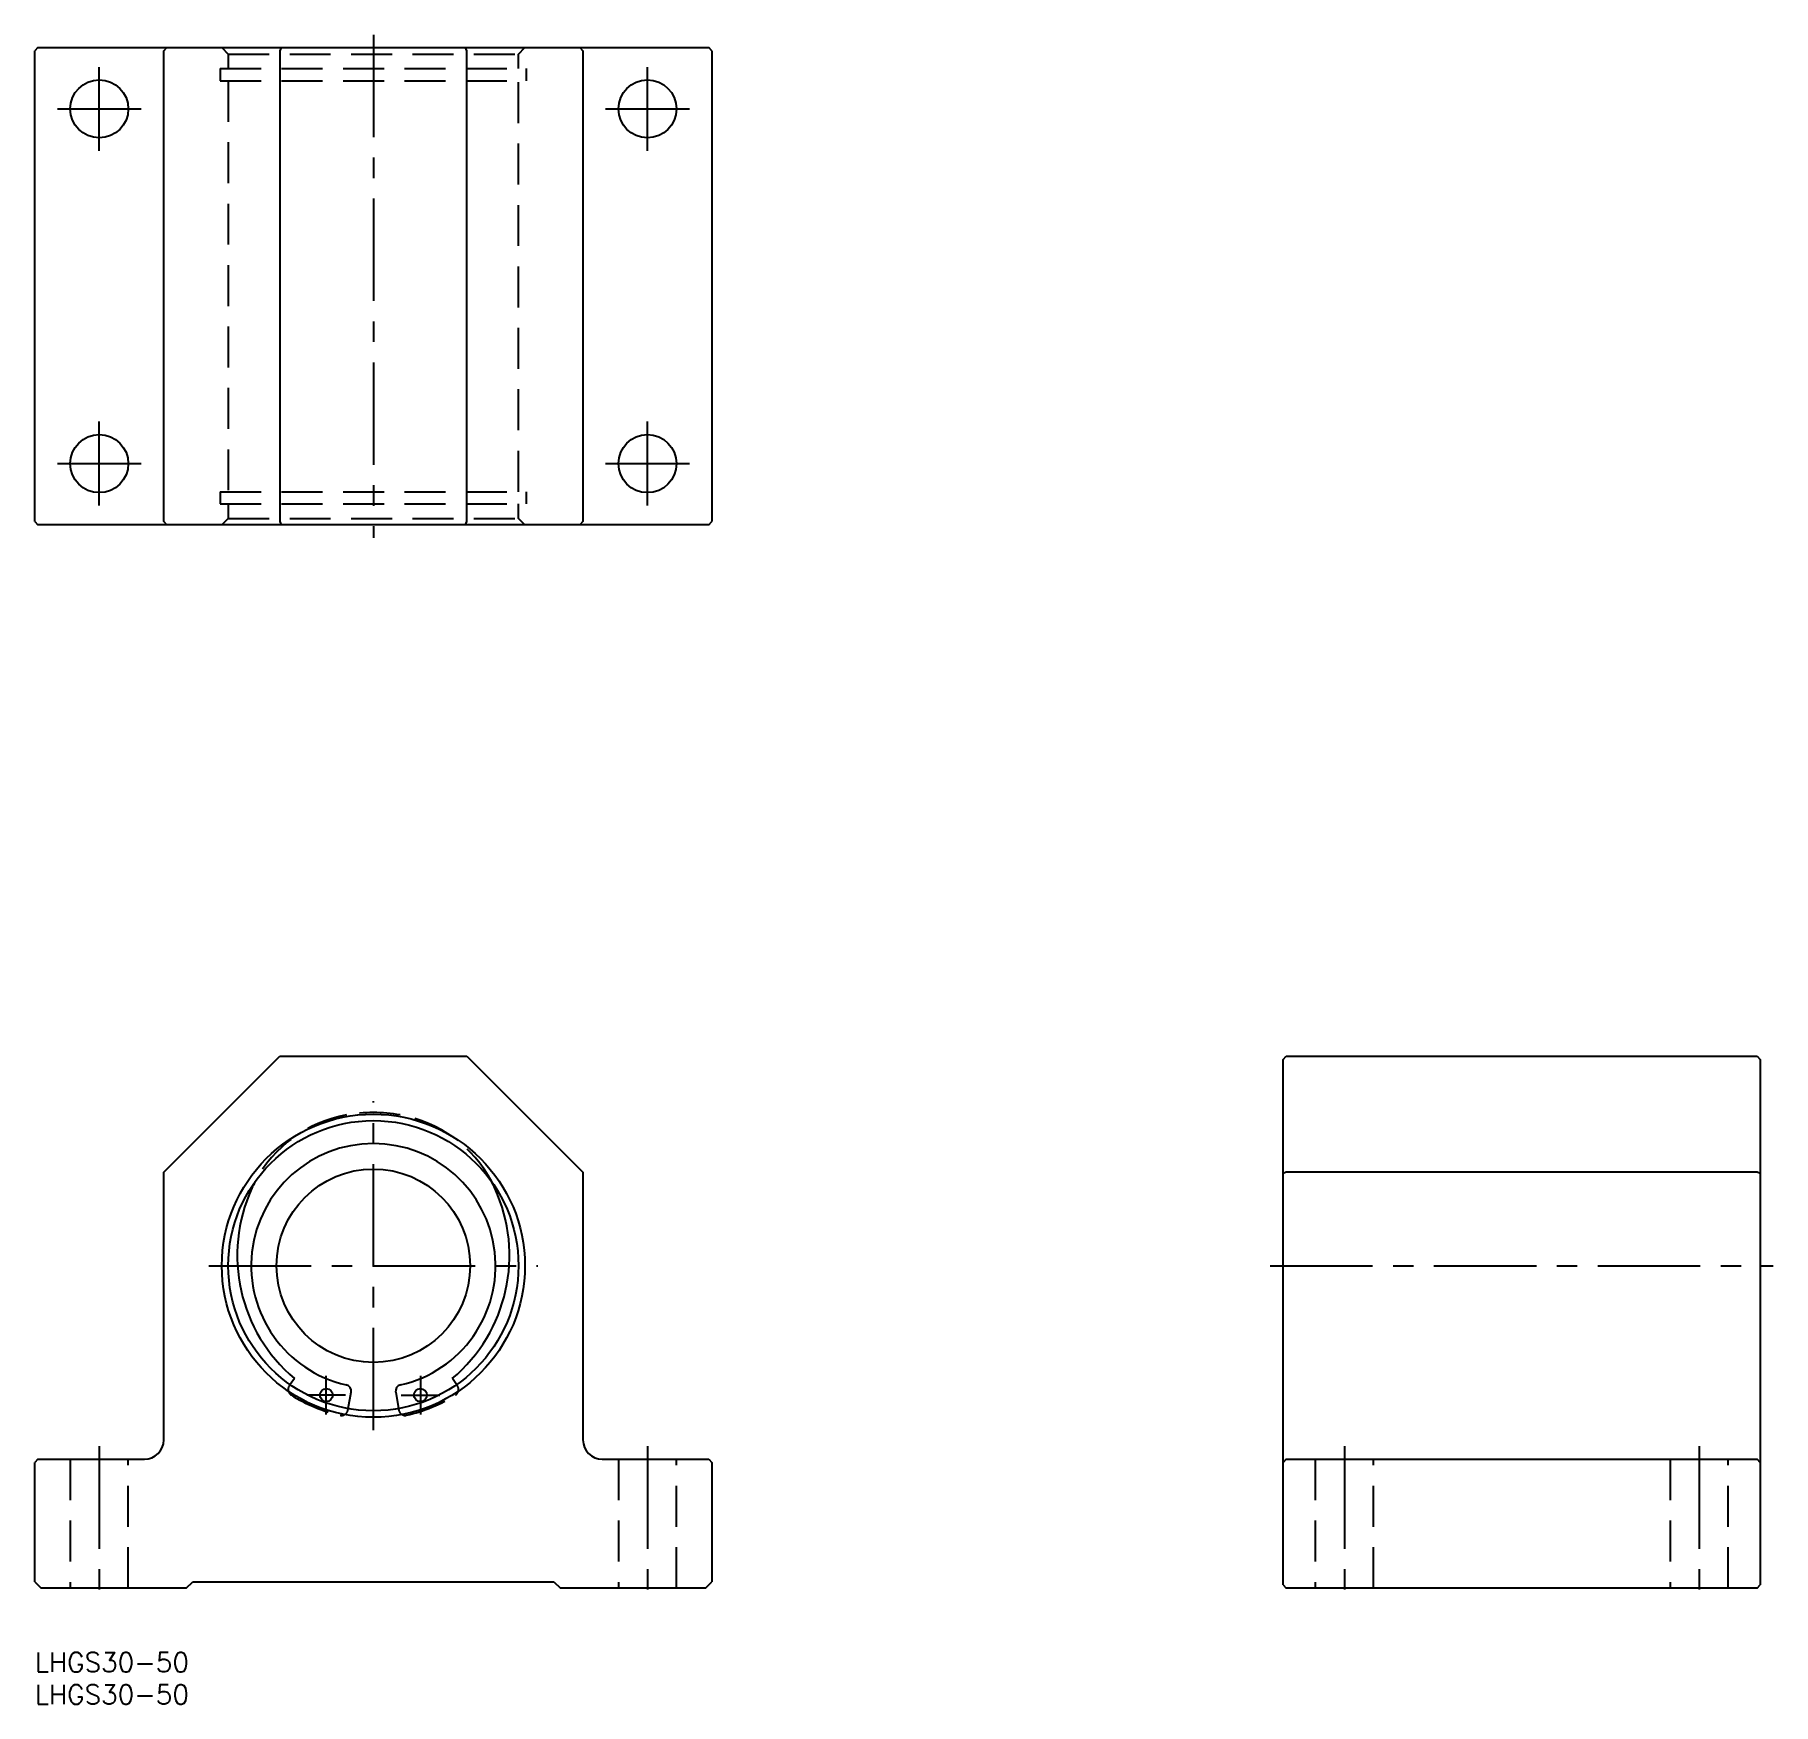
# Model space of a CAD drawing. Extents: x 0 to 270, y -8 to 251.
import ezdxf

# ---------------------------------------------------------------- set-up
doc = ezdxf.new("R2010")
doc.units = 0
doc.header["$LTSCALE"] = 0.5
doc.linetypes.add('CENTER', pattern=[50.8, 31.75, -6.35, 6.35, -6.35])
doc.linetypes.add('DASHED', pattern=[19.05, 12.7, -6.35])
for name, color, linetype in [('MSM_CENTER', 1, 'CENTER'), ('MSM_CONTINUOUS', 7, 'CONTINUOUS'), ('MSM_DASHED', 4, 'DASHED'), ('MSM_PART_NUMBER', 7, 'CONTINUOUS')]:
    doc.layers.add(name, color=color, linetype=linetype)
doc.styles.get("Standard").update_dxf_attribs({"font": 'txt.shx', "height": 3, "bigfont": 'bigfont.shx'})

# ---------------------------------------------------------------- blocks, each defined once
blk = doc.blocks.new('*U6')
at = {"layer": 'MSM_PART_NUMBER'}
blk.add_text('LHGS30-50', height=3, dxfattribs=at).set_placement((0, -3))
blk = doc.blocks.new('*U7')
at = {"layer": 'MSM_PART_NUMBER'}
blk.add_text('LHGS30-50', height=3, dxfattribs=at).set_placement((0, -8))

msp = doc.modelspace()

# ---------------------------------------------------------------- linework, layer by layer
at = {"layer": 'MSM_CENTER'}
for p, q in [((52.5, 250.89), (52.5, 172.9)), ((10, 232.89), (10, 245.89)), ((95, 232.89), (95, 245.89)), ((3.5, 239.4), (16.5, 239.4)), ((88.5, 239.4), (101.5, 239.4)), ((10, 177.89), (10, 190.9)), ((95, 177.89), (95, 190.9)), ((3.5, 184.39), (16.5, 184.39)), ((88.5, 184.39), (101.5, 184.39)), ((52.5, 34.5), (52.5, 85.5)), ((27, 60), (78, 60)), ((191.55, 60), (269.55, 60)), ((45.2, 36.94), (45.2, 42.94)), ((59.8, 42.94), (59.8, 36.94)), ((48.2, 39.94), (42.2, 39.94)), ((56.8, 39.94), (62.8, 39.94)), ((10, 32), (10, 8)), ((95, 32), (95, 8)), ((203.05, 32), (203.05, 8)), ((258.05, 32), (258.05, 8))]:
    msp.add_line(p, q, dxfattribs=at)
at = {"layer": 'MSM_CONTINUOUS'}
for p, q in [((0.5, 248.9), (0, 248.4)), ((0, 175.4), (0, 248.4)), ((0.5, 248.9), (104.5, 248.9)), ((20, 248.4), (20.5, 248.9)), ((20, 175.4), (20, 248.4)), ((38.21, 248.9), (38, 248.4)), ((38, 248.4), (38, 175.4)), ((67, 248.4), (66.79, 248.9)), ((67, 175.4), (67, 248.4)), ((84.5, 248.9), (85, 248.4)), ((85, 248.4), (85, 175.4)), ((105, 248.4), (104.5, 248.9)), ((105, 248.4), (105, 175.4)), ((0, 175.4), (0.5, 174.89)), ((20.5, 174.89), (20, 175.4)), ((38, 175.4), (38.21, 174.89)), ((66.79, 174.89), (67, 175.4)), ((85, 175.4), (84.5, 174.89)), ((104.5, 174.89), (105, 175.4)), ((104.5, 174.89), (0.5, 174.89)), ((20, 74.5), (38, 92.5)), ((38, 92.5), (67, 92.5)), ((67, 92.5), (85, 74.5)), ((193.55, 92), (194.05, 92.5)), ((193.55, 10.5), (193.55, 92)), ((194.05, 92.5), (267.05, 92.5)), ((267.05, 92.5), (267.55, 92)), ((267.55, 92), (267.55, 10.5)), ((20, 33), (20, 74.5)), ((85, 74.5), (85, 33)), ((194.05, 74.5), (193.55, 74.29)), ((267.05, 74.5), (194.05, 74.5)), ((267.55, 74.29), (267.05, 74.5)), ((40.25, 42.51), (39.59, 41.57)), ((65.41, 41.57), (64.75, 42.51)), ((48.59, 37.84), (49.04, 40.38)), ((55.96, 40.38), (56.41, 37.84)), ((0.5, 30), (0, 29.5)), ((0.5, 30), (17, 30)), ((88, 30), (104.5, 30)), ((104.5, 30), (105, 29.5)), ((194.05, 30), (193.55, 29.5)), ((194.05, 30), (267.05, 30)), ((267.55, 29.5), (267.05, 30)), ((0, 11), (0, 29.5)), ((105, 29.5), (105, 11)), ((0, 11), (1, 10)), ((23.5, 10), (24.5, 11)), ((24.5, 11), (80.5, 11)), ((80.5, 11), (81.5, 10)), ((104, 10), (105, 11)), ((23.5, 10), (1, 10)), ((104, 10), (81.5, 10)), ((193.55, 10.5), (194.05, 10)), ((267.05, 10), (194.05, 10)), ((267.05, 10), (267.55, 10.5))]:
    msp.add_line(p, q, dxfattribs=at)
for centre, radius in [((10, 239.4), 4.5), ((95, 239.4), 4.5), ((10, 184.39), 4.5), ((95, 184.39), 4.5), ((52.5, 60), 23.5), ((52.5, 60), 22.5), ((52.5, 60), 15), ((45.2, 39.94), 1), ((59.8, 39.94), 1)]:
    msp.add_circle(centre, radius, dxfattribs=at)
for centre, radius, start, end in [((52.5, 60), 18.95, 282.8732, 257.1268), ((51.84, 63.69), 20, 152.2129, 155.3956), ((53.16, 63.69), 20, 24.6044, 27.7871), ((56.39, 61.61), 25, 155.3956, 229.8132), ((48.61, 61.61), 25, 310.1868, 24.6044), ((48.06, 40.55), 1, 350, 77.1268), ((56.94, 40.55), 1, 102.8732, 190), ((17, 33), 3, 270, 0), ((88, 33), 3, 180, 270)]:
    msp.add_arc(centre, radius, start, end, dxfattribs=at)
at = {"layer": 'MSM_DASHED'}
for p, q in [((29, 248.9), (30, 247.9)), ((75, 247.9), (76, 248.9)), ((28.75, 245.65), (76.25, 245.65)), ((28.75, 245.65), (28.75, 243.75)), ((30, 247.9), (75, 247.9)), ((30, 247.9), (30, 245.65)), ((75, 245.65), (75, 247.9)), ((76.25, 243.75), (76.25, 245.65)), ((28.75, 243.75), (76.25, 243.75)), ((30, 243.75), (30, 180.04)), ((75, 180.04), (75, 243.75)), ((28.75, 180.04), (76.25, 180.04)), ((28.75, 180.04), (28.75, 178.14)), ((28.75, 178.14), (76.25, 178.14)), ((30, 178.14), (30, 175.89)), ((75, 175.89), (75, 178.14)), ((76.25, 178.14), (76.25, 180.04)), ((30, 175.89), (29, 174.89)), ((30, 175.89), (75, 175.89)), ((76, 174.89), (75, 175.89)), ((39.59, 41.57), (39.46, 41.38)), ((65.54, 41.38), (65.41, 41.57)), ((48.55, 37.62), (48.59, 37.84)), ((56.41, 37.84), (56.45, 37.62)), ((5.5, 30), (5.5, 10)), ((14.5, 10), (14.5, 30)), ((90.5, 30), (90.5, 10)), ((99.5, 10), (99.5, 30)), ((198.55, 30), (198.55, 10)), ((207.55, 10), (207.55, 30)), ((253.55, 30), (253.55, 10)), ((262.55, 10), (262.55, 30))]:
    msp.add_line(p, q, dxfattribs=at)
for centre, radius, start, end in [((52.5, 60), 23.75, 79.8655, 100.1345), ((51.84, 63.69), 20, 100.1345, 152.2129), ((53.16, 63.69), 20, 27.7871, 79.8655), ((40.28, 40.81), 1, 145, 237.5193), ((64.72, 40.81), 1, 302.4807, 35), ((52.5, 60), 23.75, 237.5193, 257.4807), ((52.5, 60), 23.75, 282.5193, 302.4807), ((47.57, 37.79), 1, 257.4807, 350), ((57.43, 37.79), 1, 190, 282.5193)]:
    msp.add_arc(centre, radius, start, end, dxfattribs=at)

# ---------------------------------------------------------------- block references
at = {"layer": 'MSM_CONTINUOUS'}
for name in ['*U6', '*U7']:
    msp.add_blockref(name, (0, 0), dxfattribs=at)

doc.saveas('drawing.dxf')
